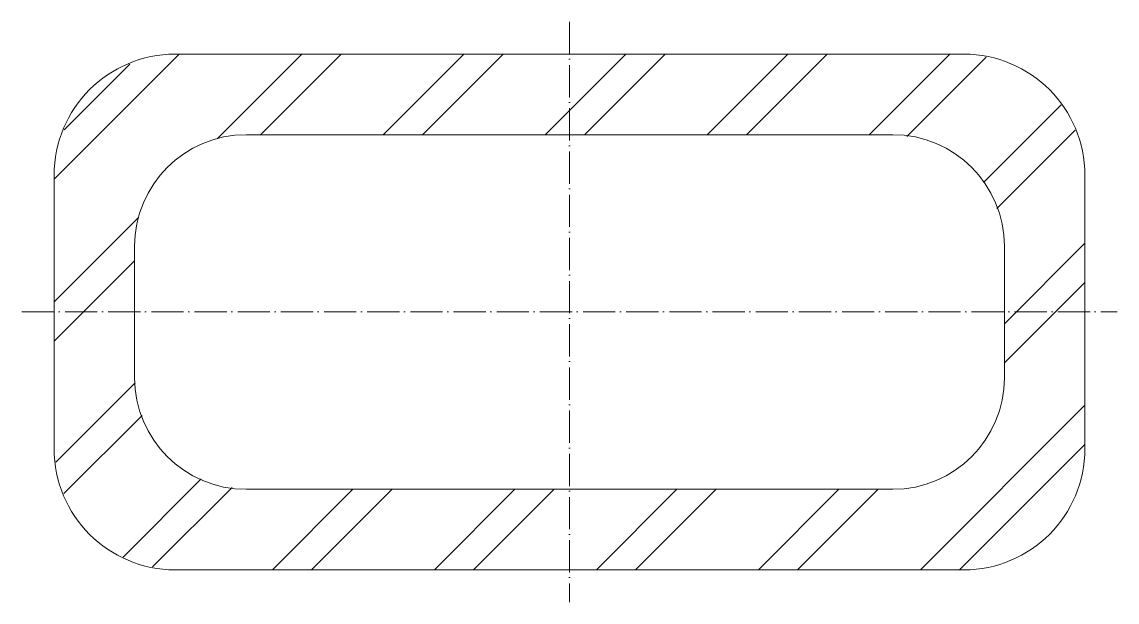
# Model space of a CAD drawing. Header units: metres. Extents: x -85 to 85, y -45 to 45.
import ezdxf

# ---------------------------------------------------------------- set-up
doc = ezdxf.new("R2010")
doc.units = ezdxf.units.M
doc.linetypes.add('MV_hartlijn_staal', pattern=[6.6, 5, -0.8, 0, -0.8])
doc.layers.add('A-DETL-GENF', color=92, linetype='Continuous', lineweight=18)

# ---------------------------------------------------------------- blocks, each defined once
blk = doc.blocks.new('28 Staalprofielen- koker RHS-2d - K160_80_12_5-5067787-00_0 Basismaterialen')
at = {"layer": 'A-DETL-GENF', "lineweight": 13}
h = blk.add_hatch(dxfattribs=at)
h.set_pattern_fill('FP_341', color=256, style=0, pattern_type=2)
h.set_pattern_definition([(225, (-3070.222, -4050.843), (12.57236, -12.57236), []), (225, (-3070.222, -4069.893), (12.57236, -12.57236), [])])
h.paths.add_polyline_path([(61.2, 40), (-61.2, 40), (-66.07, 39.36), (-70.6, 37.48), (-74.49, 34.49), (-77.48, 30.6), (-79.36, 26.07), (-80, 21.2), (-80, -21.2), (-79.36, -26.07), (-77.48, -30.6), (-74.49, -34.49), (-70.6, -37.48), (-66.07, -39.36), (-61.2, -40), (61.2, -40), (66.07, -39.36), (70.6, -37.48), (74.49, -34.49), (77.48, -30.6), (79.36, -26.07), (80, -21.2), (80, 21.2), (79.36, 26.07), (77.48, 30.6), (74.49, 34.49), (70.6, 37.48), (66.07, 39.36)])
h.paths.add_polyline_path([(50.2, 27.5), (54.68, 26.91), (58.85, 25.18), (62.43, 22.43), (65.18, 18.85), (66.91, 14.68), (67.5, 10.2), (67.5, -10.2), (66.91, -14.68), (65.18, -18.85), (62.43, -22.43), (58.85, -25.18), (54.68, -26.91), (50.2, -27.5), (-50.2, -27.5), (-54.68, -26.91), (-58.85, -25.18), (-62.43, -22.43), (-65.18, -18.85), (-66.91, -14.68), (-67.5, -10.2), (-67.5, 10.2), (-66.91, 14.68), (-65.18, 18.85), (-62.43, 22.43), (-58.85, 25.18), (-54.68, 26.91), (-50.2, 27.5)])
at = {"layer": 'A-DETL-GENF', "linetype": 'MV_hartlijn_staal', "lineweight": 13}
for p, q in [((0, 45), (0, -45)), ((-85, 0), (85, 0))]:
    blk.add_line(p, q, dxfattribs=at)
at = {"layer": 'A-DETL-GENF'}
for p, q in [((61.2, 40), (-61.2, 40)), ((61.2, 40), (-61.2, 40)), ((-50.2, 27.5), (50.2, 27.5)), ((50.2, 27.5), (-50.2, 27.5)), ((-80, 21.2), (-80, -21.2)), ((-80, 21.2), (-80, -21.2)), ((80, -21.2), (80, 21.2)), ((80, -21.2), (80, 21.2)), ((-67.5, -10.2), (-67.5, 10.2)), ((-67.5, 10.2), (-67.5, -10.2)), ((67.5, 10.2), (67.5, -10.2)), ((67.5, -10.2), (67.5, 10.2)), ((50.2, -27.5), (-50.2, -27.5)), ((-50.2, -27.5), (50.2, -27.5)), ((-61.2, -40), (61.2, -40)), ((-61.2, -40), (61.2, -40))]:
    blk.add_line(p, q, dxfattribs=at)
for centre, radius, start, end in [((-61.2, 21.2), 18.8, 90, 180), ((-61.2, 21.2), 18.8, 90, 180), ((61.2, 21.2), 18.8, 0, 90), ((61.2, 21.2), 18.8, 360, 90), ((-50.2, 10.2), 17.3, 90, 180), ((-50.2, 10.2), 17.3, 90, 180), ((50.2, 10.2), 17.3, 360, 90), ((50.2, 10.2), 17.3, 0, 90), ((-50.2, -10.2), 17.3, 180, 270), ((-50.2, -10.2), 17.3, 180, 270), ((50.2, -10.2), 17.3, 270, 0), ((50.2, -10.2), 17.3, 270, 0), ((-61.2, -21.2), 18.8, 180, 270), ((-61.2, -21.2), 18.8, 180, 270), ((61.2, -21.2), 18.8, 270, 0), ((61.2, -21.2), 18.8, 270, 0)]:
    blk.add_arc(centre, radius, start, end, dxfattribs=at)

msp = doc.modelspace()

# ---------------------------------------------------------------- block references
msp.add_blockref('28 Staalprofielen- koker RHS-2d - K160_80_12_5-5067787-00_0 Basismaterialen', (0, 0))

doc.saveas('drawing.dxf')
